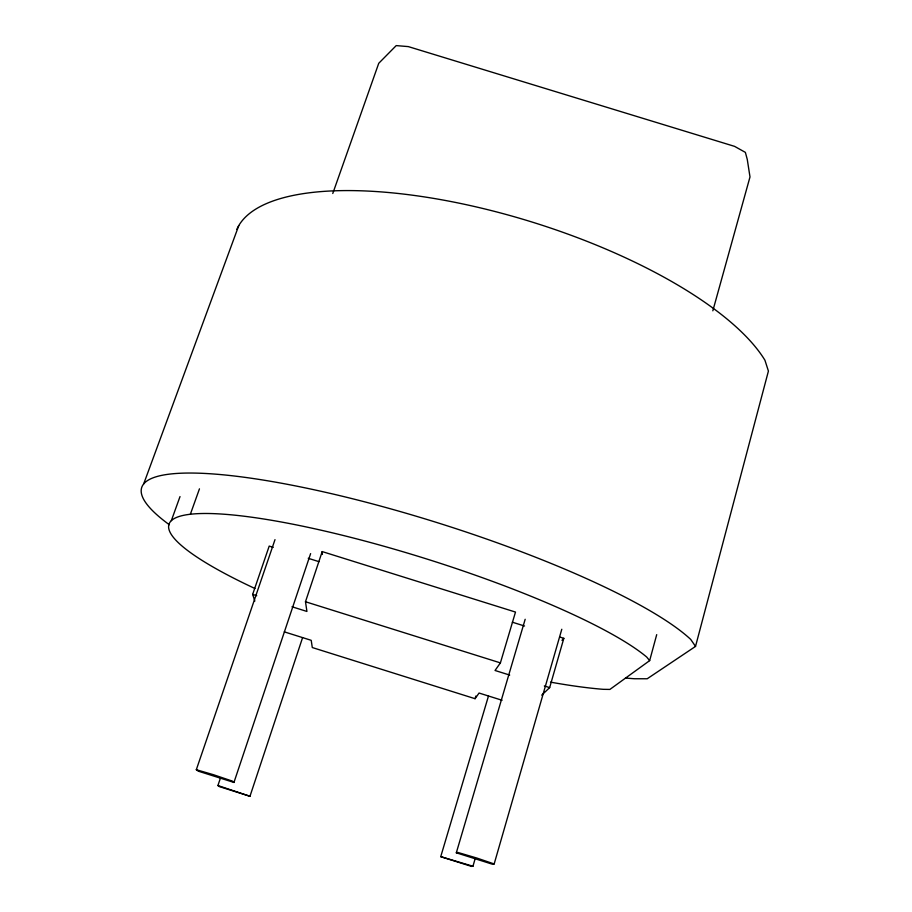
<?xml version="1.0" encoding="UTF-8"?>
<svg xmlns="http://www.w3.org/2000/svg" width="912" height="912" viewBox="0 0 912 912"><rect width="100%" height="100%" fill="white"/><g stroke="black" fill="none" stroke-linecap="round" stroke-linejoin="round"><path stroke-width="1.37" d="M625.507 678.026A294.884 55.461 17.5 0 0 634.478 678.745L647.201 678.767L695.525 646.414L768.417 371.081L764.94 360.251A281.785 99.191 17.4 0 0 487.772 209.68A281.785 99.191 17.4 0 0 236.835 229.368M550.483 682.13A257.743 44.483 17.5 0 0 603.277 689.324L609.889 689.426L649.652 660.63L656.708 634.649M712.831 310.81L749.995 176.939L747.27 159.418L745.366 152.372L734.582 146.365L408.314 46.603L396.218 45.6L378.742 63.293L332.766 193.504M525.175 619.282L456.319 852.8L492.206 864.154L494.167 863.949L561.792 629.257M541.717 695.161L549.662 687.614L563.833 638.32L559.774 637.043M488.467 696.061L440.735 856.664L471.515 866.4L472.952 866.24L475.334 858.078M509.694 675.074L495.034 670.48L500.403 662.887L515.497 612.066L322.198 551.589L305.486 601.749L306.922 611.45L292 606.765M284.293 631.856L311.209 640.315L312.292 647.543L475.061 698.695L475.87 696.027M220.191 778.791L217.911 785.528L219.37 786.6L249.968 796.279L302.579 637.659M275.002 539.642L196.319 769.717L198.314 771.176L233.951 782.45L310.616 553.618M254.847 601.088L252.647 594.419L269.211 546.083L273.247 547.348M190.369 514.231L199.466 488.832M171.342 520.627L180.017 496.584M143.651 483.998L238.762 225.617M475.061 698.695L479.062 693.04L502.079 700.268M561.974 640.384L563.833 638.32M440.735 856.664L472.952 866.24M456.319 852.8L457.79 852.435L476.839 858.044L494.167 863.949M196.319 769.717L213.488 774.721L232.446 781.139L233.951 782.45M217.911 785.528L249.968 796.279M308.245 558.304L319.018 561.678M512.35 622.201L524.548 626.02M305.486 601.749L500.403 662.887M252.647 594.419L256.717 595.696M544.339 685.949L549.662 687.614M649.652 660.63L646.711 657.05A257.743 44.483 17.5 0 0 275.173 520.9A257.743 44.483 17.5 0 0 254.972 588.525M695.525 646.414L690.715 639.415A294.884 55.461 17.5 0 0 317.547 490.519A294.884 55.461 17.5 0 0 169.347 524.742M322.198 551.589L322.415 554.428"/></g></svg>
